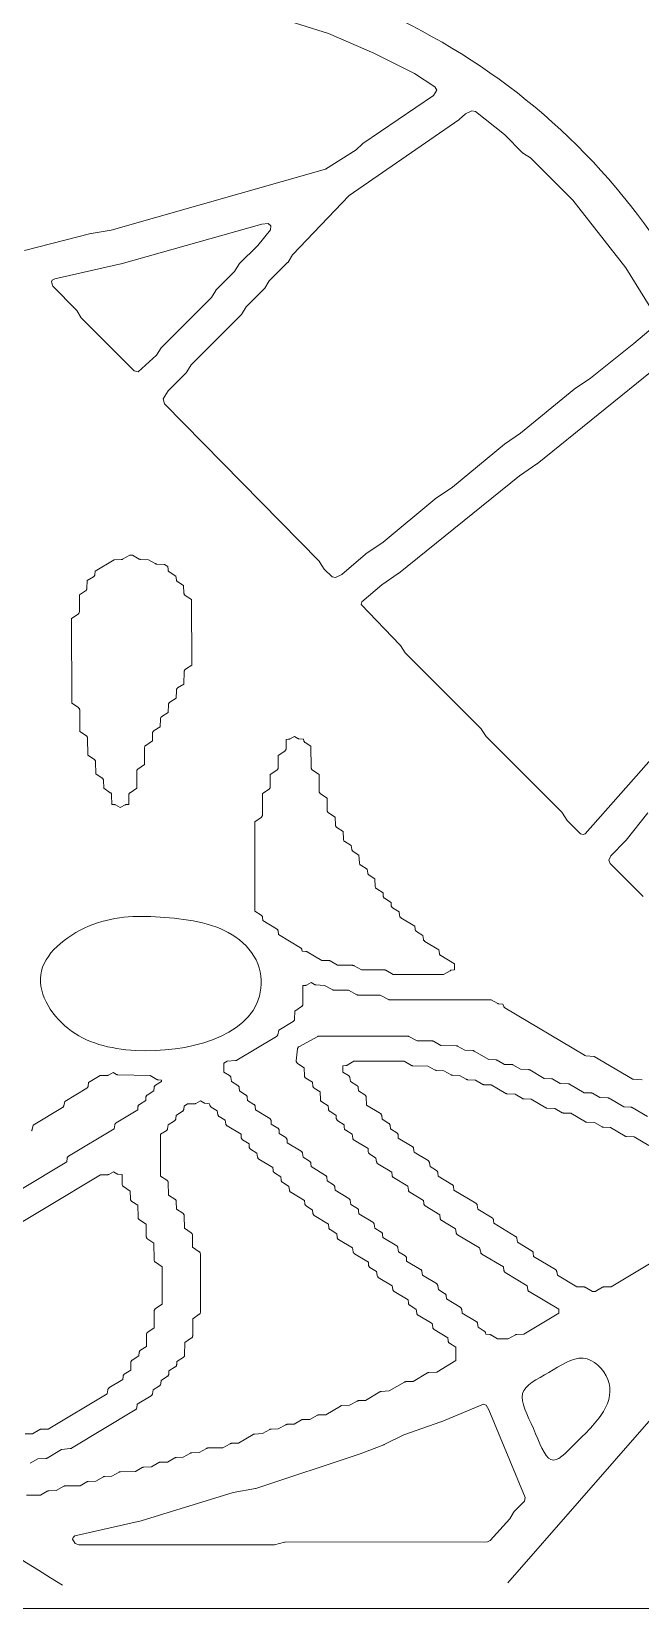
# Model space of a CAD drawing. Header units: inches. Extents: x 36 to 80.1, y 17.3 to 55.9.
# Drawn here: x 59.54 to 64.81, y 17.31 to 30.96 of the extents above; entities that cross this region are included whole.
import ezdxf

# ---------------------------------------------------------------- set-up
doc = ezdxf.new("R2010")
doc.units = ezdxf.units.IN
doc.layers.add('01_ORIGINAL_CAD', color=7, linetype='Continuous', lineweight=20)
doc.layers.add('03_ADDED_AREAS_SAME_COMPOSITION', color=7, linetype='Continuous', lineweight=15)

msp = doc.modelspace()

# ---------------------------------------------------------------- linework, layer by layer
at = {"layer": '01_ORIGINAL_CAD'}
msp.add_line((71.442, 17.312), (36.248, 17.312), dxfattribs=at)
msp.add_lwpolyline([(53.65, 30.945, -0.14301), (60.243, 31.63, -0.286424), (65.36, 28.431), (66.481, 23.89, -0.272091), (64.9, 18.954), (63.661, 17.533)], format="xyb", dxfattribs=at)
msp.add_arc((129.159, 128.7), 131.041, 236.3299, 238.04792, dxfattribs=at)
at = {"layer": '03_ADDED_AREAS_SAME_COMPOSITION'}
for points in [[(61.631, 31.091), (62.11, 30.94), (62.502, 30.771), (62.852, 30.594), (63.029, 30.48), (63.045, 30.449), (63.017, 30.404), (62.407, 29.988), (62.404, 29.985), (62.349, 29.934), (62.084, 29.765), (60.23, 29.239), (60.056, 29.209), (60.054, 29.209), (59.482, 29.064)], [(64.934, 28.414), (64.749, 28.258), (64.375, 27.959), (64.232, 27.863), (64.23, 27.861), (63.77, 27.481), (63.632, 27.388), (63.63, 27.386), (63.182, 27.015), (63.032, 26.913), (63.03, 26.911), (62.582, 26.54), (62.432, 26.438), (62.43, 26.436), (62.226, 26.26), (62.17, 26.233), (62.14, 26.239), (62.072, 26.306), (62.032, 26.369), (62.031, 26.372), (62.029, 26.374), (60.692, 27.736), (60.681, 27.778), (60.722, 27.849), (60.881, 28.008), (60.883, 28.01), (60.885, 28.013), (60.922, 28.074), (61.354, 28.506), (61.356, 28.508), (61.357, 28.51), (61.397, 28.574), (61.556, 28.733), (61.558, 28.735), (61.56, 28.738), (61.597, 28.799), (61.756, 28.958), (61.758, 28.96), (61.76, 28.963), (61.797, 29.024), (62.288, 29.54), (63.237, 30.192), (63.24, 30.195), (63.294, 30.245), (63.349, 30.272), (63.38, 30.265), (63.63, 30.066), (63.79, 29.906), (63.792, 29.904), (63.795, 29.902), (63.856, 29.865), (64.223, 29.498), (64.68, 28.914), (64.881, 28.587)], [(65.054, 24.838), (64.329, 24.015), (64.31, 24.009), (64.289, 24.015), (64.172, 24.131), (64.132, 24.194), (64.131, 24.197), (64.129, 24.199), (63.472, 24.856), (63.432, 24.919), (63.431, 24.922), (63.429, 24.924), (62.772, 25.581), (62.732, 25.644), (62.731, 25.647), (62.729, 25.649), (62.393, 25.999), (62.398, 26.022), (62.57, 26.171), (62.712, 26.267), (62.714, 26.268), (63.762, 27.114), (63.912, 27.217), (63.914, 27.218), (64.968, 28.07)], [(64.829, 23.474), (64.545, 23.758), (64.533, 23.787), (64.549, 23.826), (64.681, 23.958), (64.683, 23.96), (64.871, 24.198)], [(64.868, 21.57), (64.735, 21.647), (64.732, 21.648), (64.729, 21.649), (64.726, 21.65), (64.723, 21.65), (64.662, 21.652), (64.536, 21.727), (64.533, 21.728), (64.53, 21.729), (64.527, 21.73), (64.524, 21.73), (64.456, 21.734), (64.391, 21.77), (64.388, 21.771), (64.386, 21.772), (64.383, 21.773), (64.38, 21.773), (64.319, 21.775), (64.192, 21.849), (64.19, 21.851), (64.187, 21.852), (64.184, 21.852), (64.181, 21.853), (64.113, 21.856), (64.048, 21.893), (64.045, 21.894), (64.042, 21.895), (64.039, 21.895), (64.036, 21.896), (63.975, 21.897), (63.849, 21.972), (63.846, 21.973), (63.844, 21.974), (63.841, 21.975), (63.838, 21.975), (63.769, 21.979), (63.704, 22.015), (63.702, 22.017), (63.699, 22.018), (63.696, 22.018), (63.693, 22.018), (63.632, 22.02), (63.567, 22.056), (63.564, 22.057), (63.562, 22.058), (63.559, 22.059), (63.556, 22.059), (63.495, 22.061), (63.368, 22.135), (63.366, 22.137), (63.363, 22.138), (63.36, 22.139), (63.357, 22.139), (63.289, 22.142), (63.224, 22.179), (63.221, 22.18), (63.218, 22.181), (63.215, 22.182), (63.212, 22.182), (63.082, 22.184), (63.018, 22.22), (63.015, 22.221), (63.012, 22.222), (63.009, 22.223), (63.006, 22.223), (62.876, 22.224), (62.804, 22.262), (62.801, 22.263), (62.798, 22.264), (62.795, 22.265), (62.792, 22.265), (62.03, 22.265), (62.027, 22.265), (62.024, 22.264), (62.021, 22.263), (62.018, 22.262), (61.854, 22.173), (61.851, 22.171), (61.848, 22.169), (61.846, 22.167), (61.844, 22.164), (61.843, 22.161), (61.842, 22.157), (61.841, 22.154), (61.831, 22.051), (61.831, 22.048), (61.831, 22.045), (61.832, 22.041), (61.833, 22.038), (61.835, 22.035), (61.837, 22.033), (61.839, 22.03), (61.842, 22.028), (61.899, 21.989), (61.902, 21.921), (61.902, 21.917), (61.903, 21.914), (61.904, 21.911), (61.906, 21.908), (61.908, 21.905), (61.911, 21.903), (61.913, 21.901), (61.97, 21.865), (61.974, 21.832), (61.975, 21.829), (61.976, 21.826), (61.978, 21.824), (61.979, 21.821), (61.981, 21.819), (61.984, 21.816), (61.986, 21.815), (62.037, 21.784), (62.04, 21.716), (62.04, 21.713), (62.041, 21.709), (62.042, 21.706), (62.044, 21.703), (62.046, 21.7), (62.049, 21.698), (62.051, 21.696), (62.107, 21.661), (62.109, 21.633), (62.109, 21.63), (62.11, 21.627), (62.111, 21.624), (62.113, 21.621), (62.115, 21.618), (62.117, 21.616), (62.12, 21.614), (62.175, 21.579), (62.177, 21.552), (62.178, 21.548), (62.179, 21.545), (62.18, 21.542), (62.182, 21.539), (62.184, 21.537), (62.186, 21.534), (62.189, 21.532), (62.244, 21.497), (62.246, 21.47), (62.247, 21.466), (62.248, 21.463), (62.249, 21.46), (62.251, 21.457), (62.253, 21.455), (62.255, 21.452), (62.258, 21.45), (62.314, 21.415), (62.319, 21.382), (62.32, 21.379), (62.321, 21.376), (62.322, 21.373), (62.324, 21.371), (62.326, 21.368), (62.328, 21.366), (62.331, 21.364), (62.451, 21.292), (62.453, 21.265), (62.453, 21.262), (62.454, 21.259), (62.455, 21.256), (62.457, 21.253), (62.459, 21.25), (62.462, 21.248), (62.464, 21.246), (62.52, 21.21), (62.525, 21.177), (62.526, 21.174), (62.527, 21.171), (62.528, 21.169), (62.53, 21.166), (62.532, 21.164), (62.535, 21.161), (62.537, 21.16), (62.657, 21.088), (62.659, 21.06), (62.66, 21.057), (62.661, 21.054), (62.662, 21.051), (62.664, 21.048), (62.666, 21.045), (62.668, 21.043), (62.671, 21.041), (62.796, 20.965), (62.801, 20.932), (62.801, 20.929), (62.802, 20.926), (62.804, 20.923), (62.805, 20.92), (62.807, 20.918), (62.81, 20.916), (62.812, 20.914), (62.932, 20.842), (62.934, 20.815), (62.935, 20.812), (62.936, 20.808), (62.937, 20.805), (62.939, 20.802), (62.941, 20.8), (62.943, 20.797), (62.946, 20.795), (63.071, 20.719), (63.076, 20.686), (63.076, 20.683), (63.077, 20.68), (63.079, 20.677), (63.081, 20.675), (63.083, 20.672), (63.085, 20.67), (63.088, 20.669), (63.208, 20.596), (63.213, 20.564), (63.214, 20.56), (63.215, 20.557), (63.216, 20.555), (63.218, 20.552), (63.22, 20.55), (63.223, 20.548), (63.225, 20.546), (63.416, 20.432), (63.425, 20.394), (63.426, 20.391), (63.427, 20.388), (63.429, 20.385), (63.431, 20.383), (63.434, 20.381), (63.436, 20.379), (63.621, 20.269), (63.626, 20.236), (63.627, 20.233), (63.628, 20.23), (63.629, 20.227), (63.631, 20.225), (63.633, 20.222), (63.635, 20.22), (63.638, 20.218), (63.827, 20.105), (63.832, 20.072), (63.833, 20.069), (63.834, 20.066), (63.835, 20.064), (63.837, 20.061), (63.839, 20.059), (63.841, 20.056), (63.844, 20.055), (64.1, 19.902), (64.101, 19.867), (63.799, 19.686), (63.738, 19.684), (63.735, 19.684), (63.732, 19.684), (63.729, 19.683), (63.726, 19.681), (63.662, 19.645), (63.571, 19.645), (63.513, 19.679), (63.51, 19.68), (63.506, 19.682), (63.503, 19.682), (63.47, 19.685), (63.467, 19.697), (63.466, 19.7), (63.465, 19.703), (63.463, 19.706), (63.461, 19.709), (63.458, 19.711), (63.456, 19.713), (63.403, 19.745), (63.399, 19.777), (63.398, 19.78), (63.397, 19.783), (63.395, 19.786), (63.394, 19.789), (63.392, 19.791), (63.389, 19.793), (63.387, 19.795), (63.266, 19.868), (63.261, 19.9), (63.26, 19.903), (63.259, 19.906), (63.258, 19.909), (63.256, 19.912), (63.254, 19.914), (63.252, 19.916), (63.249, 19.918), (63.129, 19.99), (63.127, 20.017), (63.127, 20.02), (63.126, 20.024), (63.124, 20.027), (63.123, 20.03), (63.121, 20.032), (63.118, 20.034), (63.116, 20.036), (63.059, 20.072), (63.055, 20.105), (63.054, 20.108), (63.053, 20.111), (63.051, 20.114), (63.05, 20.116), (63.048, 20.119), (63.045, 20.121), (63.043, 20.123), (62.922, 20.195), (62.917, 20.228), (62.916, 20.231), (62.915, 20.234), (62.914, 20.236), (62.912, 20.239), (62.91, 20.241), (62.908, 20.244), (62.905, 20.245), (62.785, 20.317), (62.783, 20.345), (62.783, 20.348), (62.782, 20.351), (62.78, 20.354), (62.779, 20.357), (62.777, 20.36), (62.774, 20.362), (62.772, 20.364), (62.715, 20.399), (62.71, 20.432), (62.71, 20.435), (62.709, 20.438), (62.707, 20.441), (62.706, 20.444), (62.704, 20.446), (62.701, 20.448), (62.699, 20.45), (62.579, 20.522), (62.577, 20.549), (62.576, 20.553), (62.575, 20.556), (62.574, 20.559), (62.572, 20.562), (62.57, 20.564), (62.568, 20.567), (62.565, 20.568), (62.509, 20.604), (62.504, 20.637), (62.503, 20.64), (62.502, 20.643), (62.501, 20.646), (62.499, 20.648), (62.497, 20.651), (62.495, 20.653), (62.492, 20.655), (62.372, 20.727), (62.37, 20.754), (62.37, 20.757), (62.369, 20.76), (62.368, 20.763), (62.366, 20.766), (62.364, 20.769), (62.361, 20.771), (62.359, 20.773), (62.302, 20.809), (62.298, 20.841), (62.297, 20.845), (62.296, 20.848), (62.294, 20.85), (62.293, 20.853), (62.291, 20.855), (62.288, 20.857), (62.286, 20.859), (62.166, 20.931), (62.164, 20.959), (62.163, 20.962), (62.162, 20.965), (62.161, 20.968), (62.159, 20.971), (62.157, 20.974), (62.155, 20.976), (62.152, 20.978), (62.097, 21.013), (62.095, 21.04), (62.094, 21.044), (62.094, 21.047), (62.092, 21.05), (62.09, 21.053), (62.088, 21.056), (62.086, 21.058), (62.083, 21.06), (61.959, 21.136), (61.957, 21.163), (61.957, 21.166), (61.956, 21.17), (61.955, 21.173), (61.953, 21.176), (61.951, 21.178), (61.948, 21.18), (61.946, 21.182), (61.89, 21.218), (61.885, 21.251), (61.884, 21.254), (61.883, 21.257), (61.882, 21.26), (61.88, 21.262), (61.878, 21.265), (61.875, 21.267), (61.873, 21.269), (61.753, 21.34), (61.751, 21.368), (61.75, 21.371), (61.75, 21.374), (61.748, 21.377), (61.746, 21.38), (61.744, 21.383), (61.742, 21.385), (61.739, 21.387), (61.684, 21.422), (61.682, 21.45), (61.682, 21.453), (61.681, 21.456), (61.679, 21.459), (61.678, 21.462), (61.676, 21.465), (61.673, 21.467), (61.67, 21.469), (61.615, 21.504), (61.613, 21.532), (61.613, 21.535), (61.612, 21.538), (61.61, 21.541), (61.609, 21.544), (61.607, 21.547), (61.604, 21.549), (61.601, 21.551), (61.478, 21.627), (61.476, 21.654), (61.475, 21.658), (61.474, 21.661), (61.473, 21.664), (61.471, 21.667), (61.469, 21.669), (61.467, 21.672), (61.464, 21.674), (61.409, 21.708), (61.407, 21.736), (61.406, 21.739), (61.405, 21.743), (61.404, 21.746), (61.402, 21.749), (61.4, 21.751), (61.398, 21.753), (61.395, 21.755), (61.34, 21.79), (61.338, 21.818), (61.337, 21.821), (61.337, 21.825), (61.335, 21.828), (61.333, 21.83), (61.331, 21.833), (61.329, 21.835), (61.326, 21.837), (61.27, 21.873), (61.265, 21.906), (61.265, 21.909), (61.264, 21.912), (61.262, 21.914), (61.26, 21.917), (61.258, 21.919), (61.256, 21.922), (61.253, 21.923), (61.203, 21.954), (61.203, 22.03), (61.232, 22.047), (61.306, 22.053), (61.31, 22.054), (61.313, 22.055), (61.317, 22.057), (61.659, 22.261), (61.662, 22.263), (61.664, 22.266), (61.666, 22.268), (61.668, 22.271), (61.669, 22.274), (61.67, 22.277), (61.679, 22.315), (61.804, 22.392), (61.807, 22.394), (61.809, 22.396), (61.811, 22.398), (61.813, 22.401), (61.814, 22.403), (61.815, 22.406), (61.816, 22.409), (61.816, 22.412), (61.818, 22.481), (61.876, 22.52), (61.878, 22.522), (61.881, 22.524), (61.883, 22.527), (61.884, 22.53), (61.886, 22.533), (61.886, 22.537), (61.887, 22.54), (61.887, 22.703), (61.907, 22.703), (61.91, 22.704), (61.913, 22.704), (61.916, 22.705), (61.918, 22.706), (61.959, 22.729), (61.988, 22.712), (61.992, 22.71), (61.995, 22.709), (61.999, 22.708), (62.074, 22.702), (62.147, 22.664), (62.149, 22.663), (62.152, 22.662), (62.155, 22.661), (62.158, 22.661), (62.281, 22.661), (62.353, 22.623), (62.355, 22.622), (62.358, 22.621), (62.361, 22.621), (62.364, 22.62), (62.555, 22.62), (62.627, 22.582), (62.63, 22.581), (62.633, 22.58), (62.636, 22.58), (62.639, 22.58), (63.515, 22.579), (63.573, 22.546), (63.576, 22.544), (63.58, 22.543), (63.583, 22.543), (63.618, 22.54), (63.624, 22.522), (63.626, 22.518), (63.627, 22.515), (63.63, 22.512), (63.632, 22.51), (63.635, 22.508), (64.322, 22.099), (64.326, 22.097), (64.329, 22.096), (64.333, 22.095), (64.407, 22.089), (64.735, 21.894), (64.738, 21.893), (64.742, 21.891), (64.745, 21.891), (64.82, 21.885)], [(65.268, 20.524), (64.552, 20.096), (64.491, 20.094), (64.488, 20.094), (64.485, 20.093), (64.482, 20.092), (64.479, 20.091), (64.415, 20.055), (64.392, 20.055), (64.328, 20.091), (64.325, 20.092), (64.322, 20.093), (64.319, 20.094), (64.316, 20.094), (64.256, 20.096), (64.088, 20.196), (64.083, 20.228), (64.082, 20.231), (64.081, 20.234), (64.08, 20.237), (64.078, 20.24), (64.076, 20.242), (64.074, 20.244), (64.071, 20.246), (63.883, 20.359), (63.88, 20.386), (63.88, 20.389), (63.879, 20.393), (63.878, 20.396), (63.876, 20.399), (63.874, 20.401), (63.871, 20.404), (63.869, 20.405), (63.744, 20.482), (63.739, 20.515), (63.738, 20.518), (63.737, 20.521), (63.736, 20.523), (63.734, 20.526), (63.732, 20.528), (63.73, 20.531), (63.727, 20.532), (63.539, 20.645), (63.537, 20.672), (63.536, 20.676), (63.535, 20.679), (63.534, 20.682), (63.532, 20.685), (63.53, 20.688), (63.527, 20.69), (63.525, 20.692), (63.4, 20.768), (63.395, 20.801), (63.395, 20.804), (63.394, 20.807), (63.392, 20.81), (63.39, 20.813), (63.388, 20.815), (63.386, 20.817), (63.383, 20.819), (63.194, 20.932), (63.189, 20.965), (63.188, 20.968), (63.187, 20.971), (63.186, 20.974), (63.184, 20.976), (63.182, 20.979), (63.18, 20.981), (63.177, 20.982), (63.057, 21.054), (63.055, 21.082), (63.055, 21.085), (63.054, 21.088), (63.052, 21.091), (63.051, 21.094), (63.049, 21.097), (63.046, 21.099), (63.044, 21.101), (62.987, 21.137), (62.982, 21.169), (62.982, 21.172), (62.981, 21.175), (62.979, 21.178), (62.978, 21.181), (62.976, 21.183), (62.973, 21.185), (62.971, 21.187), (62.85, 21.26), (62.845, 21.292), (62.844, 21.295), (62.843, 21.298), (62.842, 21.301), (62.84, 21.304), (62.838, 21.306), (62.836, 21.308), (62.833, 21.31), (62.713, 21.382), (62.711, 21.409), (62.711, 21.412), (62.71, 21.416), (62.708, 21.419), (62.707, 21.422), (62.705, 21.424), (62.702, 21.426), (62.699, 21.428), (62.644, 21.463), (62.642, 21.491), (62.642, 21.494), (62.641, 21.498), (62.64, 21.501), (62.638, 21.503), (62.636, 21.506), (62.633, 21.508), (62.631, 21.51), (62.574, 21.546), (62.57, 21.579), (62.569, 21.582), (62.568, 21.585), (62.566, 21.587), (62.565, 21.59), (62.563, 21.592), (62.56, 21.595), (62.558, 21.596), (62.438, 21.668), (62.436, 21.736), (62.435, 21.739), (62.434, 21.743), (62.433, 21.746), (62.431, 21.749), (62.429, 21.751), (62.427, 21.754), (62.424, 21.756), (62.369, 21.791), (62.367, 21.818), (62.366, 21.822), (62.365, 21.825), (62.364, 21.828), (62.362, 21.831), (62.36, 21.833), (62.358, 21.836), (62.355, 21.838), (62.299, 21.873), (62.294, 21.906), (62.294, 21.909), (62.292, 21.912), (62.291, 21.915), (62.289, 21.918), (62.287, 21.92), (62.285, 21.922), (62.282, 21.924), (62.232, 21.954), (62.232, 22.007), (62.26, 22.01), (62.264, 22.01), (62.268, 22.011), (62.271, 22.013), (62.328, 22.047), (62.763, 22.047), (62.827, 22.011), (62.83, 22.01), (62.833, 22.009), (62.836, 22.008), (62.839, 22.008), (62.968, 22.006), (63.033, 21.97), (63.036, 21.969), (63.038, 21.968), (63.041, 21.967), (63.044, 21.967), (63.106, 21.965), (63.17, 21.929), (63.173, 21.928), (63.176, 21.927), (63.179, 21.926), (63.182, 21.926), (63.243, 21.924), (63.3, 21.891), (63.303, 21.889), (63.306, 21.888), (63.309, 21.888), (63.312, 21.887), (63.38, 21.884), (63.445, 21.847), (63.447, 21.846), (63.45, 21.845), (63.453, 21.844), (63.456, 21.844), (63.517, 21.843), (63.644, 21.768), (63.646, 21.767), (63.649, 21.766), (63.652, 21.765), (63.655, 21.765), (63.723, 21.761), (63.788, 21.725), (63.791, 21.723), (63.794, 21.722), (63.797, 21.722), (63.8, 21.721), (63.861, 21.72), (63.987, 21.645), (63.99, 21.644), (63.992, 21.643), (63.995, 21.642), (63.998, 21.642), (64.067, 21.638), (64.131, 21.602), (64.134, 21.601), (64.137, 21.6), (64.14, 21.599), (64.143, 21.599), (64.204, 21.597), (64.33, 21.523), (64.333, 21.521), (64.336, 21.52), (64.339, 21.519), (64.342, 21.519), (64.41, 21.516), (64.475, 21.479), (64.478, 21.478), (64.48, 21.477), (64.483, 21.476), (64.486, 21.476), (64.547, 21.475), (64.674, 21.4), (64.676, 21.399), (64.679, 21.397), (64.682, 21.397), (64.685, 21.396), (64.753, 21.393), (64.88, 21.318)], [(59.54, 21.446), (59.543, 21.448), (59.544, 21.451), (59.546, 21.454), (59.547, 21.457), (59.555, 21.495), (59.809, 21.646), (59.812, 21.648), (59.814, 21.651), (59.816, 21.653), (59.818, 21.656), (59.819, 21.659), (59.82, 21.662), (59.829, 21.7), (60.019, 21.814), (60.022, 21.816), (60.024, 21.818), (60.026, 21.82), (60.028, 21.823), (60.029, 21.826), (60.03, 21.829), (60.031, 21.832), (60.035, 21.864), (60.134, 21.923), (60.195, 21.925), (60.198, 21.925), (60.201, 21.925), (60.203, 21.926), (60.206, 21.928), (60.247, 21.95), (60.276, 21.933), (60.279, 21.932), (60.282, 21.931), (60.285, 21.93), (60.288, 21.93), (60.567, 21.923), (60.625, 21.889), (60.629, 21.888), (60.632, 21.887), (60.636, 21.886), (60.664, 21.884), (60.664, 21.872), (60.614, 21.841), (60.612, 21.839), (60.61, 21.837), (60.607, 21.835), (60.606, 21.832), (60.604, 21.829), (60.603, 21.826), (60.603, 21.823), (60.598, 21.79), (60.542, 21.755), (60.539, 21.753), (60.537, 21.751), (60.535, 21.748), (60.533, 21.745), (60.532, 21.742), (60.531, 21.739), (60.531, 21.736), (60.529, 21.708), (60.474, 21.673), (60.471, 21.671), (60.469, 21.669), (60.467, 21.666), (60.465, 21.663), (60.464, 21.66), (60.463, 21.657), (60.462, 21.654), (60.46, 21.626), (60.273, 21.513), (60.27, 21.512), (60.268, 21.51), (60.266, 21.507), (60.264, 21.504), (60.262, 21.502), (60.261, 21.499), (60.261, 21.496), (60.256, 21.463), (59.862, 21.227), (59.859, 21.225), (59.857, 21.223), (59.855, 21.22), (59.853, 21.218), (59.852, 21.215), (59.851, 21.212), (59.85, 21.209), (59.846, 21.176), (59.062, 20.707)], [(59.531, 18.57), (59.596, 18.606), (59.664, 18.61), (59.667, 18.61), (59.67, 18.611), (59.673, 18.612), (59.676, 18.613), (59.802, 18.688), (59.876, 18.695), (59.88, 18.695), (59.884, 18.697), (59.887, 18.698), (60.439, 19.03), (60.442, 19.031), (60.444, 19.033), (60.447, 19.036), (60.448, 19.039), (60.45, 19.041), (60.451, 19.044), (60.451, 19.047), (60.456, 19.08), (60.576, 19.152), (60.579, 19.154), (60.581, 19.156), (60.583, 19.159), (60.585, 19.161), (60.586, 19.164), (60.587, 19.167), (60.588, 19.17), (60.593, 19.203), (60.649, 19.239), (60.651, 19.241), (60.654, 19.243), (60.656, 19.246), (60.658, 19.248), (60.659, 19.252), (60.66, 19.255), (60.66, 19.258), (60.662, 19.286), (60.717, 19.321), (60.72, 19.323), (60.722, 19.325), (60.724, 19.327), (60.726, 19.33), (60.727, 19.333), (60.728, 19.337), (60.729, 19.34), (60.73, 19.368), (60.785, 19.403), (60.788, 19.404), (60.79, 19.407), (60.792, 19.409), (60.794, 19.412), (60.796, 19.415), (60.796, 19.419), (60.797, 19.422), (60.799, 19.45), (60.854, 19.484), (60.856, 19.486), (60.858, 19.488), (60.86, 19.491), (60.862, 19.493), (60.863, 19.496), (60.864, 19.499), (60.865, 19.502), (60.865, 19.505), (60.867, 19.614), (60.925, 19.653), (60.927, 19.655), (60.93, 19.658), (60.932, 19.66), (60.933, 19.663), (60.934, 19.667), (60.935, 19.67), (60.935, 19.674), (60.936, 19.819), (60.992, 19.858), (60.995, 19.86), (60.998, 19.862), (61, 19.865), (61.001, 19.868), (61.002, 19.872), (61.003, 19.875), (61.003, 19.878), (61.002, 20.379), (61.002, 20.382), (61.001, 20.386), (61, 20.389), (60.998, 20.392), (60.996, 20.395), (60.994, 20.397), (60.991, 20.399), (60.934, 20.438), (60.933, 20.543), (60.932, 20.546), (60.932, 20.549), (60.93, 20.553), (60.929, 20.556), (60.927, 20.558), (60.924, 20.561), (60.922, 20.563), (60.864, 20.602), (60.861, 20.711), (60.861, 20.715), (60.86, 20.718), (60.859, 20.721), (60.857, 20.724), (60.855, 20.727), (60.853, 20.729), (60.85, 20.732), (60.795, 20.766), (60.792, 20.834), (60.792, 20.838), (60.791, 20.841), (60.79, 20.844), (60.788, 20.847), (60.786, 20.85), (60.784, 20.852), (60.781, 20.854), (60.726, 20.889), (60.723, 20.998), (60.723, 21.001), (60.722, 21.005), (60.721, 21.008), (60.719, 21.011), (60.717, 21.014), (60.714, 21.016), (60.712, 21.018), (60.657, 21.052), (60.656, 21.415), (60.706, 21.446), (60.709, 21.447), (60.711, 21.45), (60.713, 21.452), (60.715, 21.455), (60.716, 21.457), (60.717, 21.46), (60.718, 21.463), (60.723, 21.496), (60.778, 21.532), (60.781, 21.534), (60.784, 21.536), (60.786, 21.539), (60.787, 21.542), (60.789, 21.545), (60.79, 21.548), (60.79, 21.551), (60.792, 21.579), (60.847, 21.614), (60.849, 21.616), (60.852, 21.618), (60.854, 21.621), (60.856, 21.623), (60.857, 21.627), (60.858, 21.63), (60.858, 21.633), (60.86, 21.66), (60.889, 21.678), (60.95, 21.679), (60.953, 21.68), (60.956, 21.68), (60.959, 21.681), (60.961, 21.682), (61.002, 21.705), (61.031, 21.688), (61.034, 21.686), (61.038, 21.685), (61.041, 21.684), (61.081, 21.68), (61.084, 21.667), (61.085, 21.663), (61.086, 21.66), (61.088, 21.657), (61.09, 21.655), (61.092, 21.652), (61.095, 21.65), (61.147, 21.619), (61.152, 21.586), (61.153, 21.583), (61.154, 21.58), (61.155, 21.577), (61.157, 21.575), (61.159, 21.572), (61.161, 21.57), (61.164, 21.569), (61.216, 21.537), (61.221, 21.504), (61.222, 21.501), (61.223, 21.498), (61.224, 21.496), (61.226, 21.493), (61.228, 21.491), (61.23, 21.488), (61.233, 21.487), (61.353, 21.415), (61.355, 21.387), (61.355, 21.384), (61.356, 21.381), (61.358, 21.378), (61.359, 21.375), (61.361, 21.372), (61.364, 21.37), (61.366, 21.368), (61.422, 21.333), (61.424, 21.306), (61.424, 21.302), (61.425, 21.299), (61.426, 21.296), (61.428, 21.293), (61.43, 21.291), (61.433, 21.288), (61.435, 21.286), (61.491, 21.251), (61.496, 21.218), (61.497, 21.215), (61.498, 21.212), (61.499, 21.209), (61.501, 21.206), (61.503, 21.204), (61.506, 21.202), (61.508, 21.2), (61.628, 21.128), (61.63, 21.101), (61.631, 21.098), (61.632, 21.094), (61.633, 21.091), (61.635, 21.089), (61.637, 21.086), (61.639, 21.084), (61.642, 21.082), (61.697, 21.047), (61.699, 21.019), (61.699, 21.016), (61.7, 21.013), (61.702, 21.009), (61.703, 21.007), (61.706, 21.004), (61.708, 21.002), (61.711, 21), (61.767, 20.964), (61.772, 20.931), (61.772, 20.928), (61.773, 20.925), (61.775, 20.923), (61.776, 20.92), (61.779, 20.918), (61.781, 20.915), (61.783, 20.914), (61.903, 20.842), (61.905, 20.814), (61.906, 20.811), (61.907, 20.808), (61.908, 20.805), (61.91, 20.802), (61.912, 20.799), (61.914, 20.797), (61.917, 20.795), (61.972, 20.76), (61.974, 20.733), (61.975, 20.729), (61.976, 20.726), (61.977, 20.723), (61.979, 20.72), (61.981, 20.717), (61.983, 20.715), (61.986, 20.713), (62.11, 20.637), (62.112, 20.61), (62.112, 20.606), (62.113, 20.603), (62.115, 20.6), (62.116, 20.597), (62.118, 20.595), (62.121, 20.592), (62.123, 20.59), (62.18, 20.555), (62.185, 20.522), (62.185, 20.519), (62.186, 20.516), (62.188, 20.513), (62.189, 20.511), (62.191, 20.508), (62.194, 20.506), (62.196, 20.504), (62.317, 20.432), (62.322, 20.399), (62.323, 20.396), (62.324, 20.393), (62.325, 20.391), (62.327, 20.388), (62.329, 20.386), (62.331, 20.383), (62.334, 20.382), (62.454, 20.31), (62.456, 20.282), (62.456, 20.279), (62.457, 20.276), (62.459, 20.273), (62.46, 20.27), (62.462, 20.267), (62.465, 20.265), (62.467, 20.263), (62.524, 20.228), (62.529, 20.195), (62.529, 20.192), (62.53, 20.189), (62.532, 20.186), (62.533, 20.183), (62.535, 20.181), (62.538, 20.179), (62.54, 20.177), (62.661, 20.104), (62.666, 20.072), (62.667, 20.069), (62.668, 20.066), (62.669, 20.063), (62.671, 20.06), (62.673, 20.058), (62.675, 20.056), (62.678, 20.054), (62.798, 19.982), (62.8, 19.955), (62.8, 19.952), (62.801, 19.948), (62.803, 19.945), (62.804, 19.943), (62.806, 19.94), (62.809, 19.938), (62.812, 19.936), (62.868, 19.9), (62.873, 19.867), (62.873, 19.864), (62.874, 19.861), (62.876, 19.858), (62.877, 19.856), (62.879, 19.853), (62.882, 19.851), (62.884, 19.85), (63.005, 19.777), (63.01, 19.745), (63.011, 19.741), (63.012, 19.738), (63.013, 19.736), (63.015, 19.733), (63.017, 19.731), (63.019, 19.729), (63.022, 19.727), (63.142, 19.655), (63.144, 19.627), (63.144, 19.624), (63.145, 19.621), (63.147, 19.618), (63.148, 19.615), (63.15, 19.612), (63.153, 19.61), (63.156, 19.608), (63.21, 19.574), (63.21, 19.457), (63.045, 19.358), (62.977, 19.354), (62.974, 19.354), (62.971, 19.353), (62.968, 19.352), (62.966, 19.351), (62.84, 19.276), (62.779, 19.275), (62.776, 19.274), (62.773, 19.274), (62.77, 19.273), (62.767, 19.271), (62.634, 19.194), (62.566, 19.19), (62.563, 19.19), (62.56, 19.189), (62.557, 19.188), (62.554, 19.187), (62.429, 19.112), (62.368, 19.111), (62.365, 19.11), (62.362, 19.11), (62.359, 19.109), (62.356, 19.107), (62.292, 19.071), (62.223, 19.067), (62.22, 19.067), (62.217, 19.066), (62.215, 19.065), (62.212, 19.064), (62.086, 18.989), (62.025, 18.988), (62.022, 18.987), (62.019, 18.987), (62.016, 18.986), (62.014, 18.984), (61.949, 18.948), (61.888, 18.947), (61.885, 18.946), (61.882, 18.946), (61.879, 18.945), (61.877, 18.943), (61.812, 18.907), (61.751, 18.906), (61.748, 18.905), (61.745, 18.905), (61.742, 18.904), (61.74, 18.902), (61.675, 18.866), (61.614, 18.865), (61.611, 18.864), (61.608, 18.864), (61.605, 18.863), (61.602, 18.861), (61.538, 18.825), (61.47, 18.821), (61.467, 18.821), (61.464, 18.82), (61.461, 18.819), (61.458, 18.818), (61.332, 18.743), (61.272, 18.742), (61.268, 18.741), (61.266, 18.741), (61.263, 18.74), (61.26, 18.738), (61.196, 18.702), (61.066, 18.701), (61.063, 18.7), (61.06, 18.7), (61.057, 18.699), (61.054, 18.697), (60.99, 18.661), (60.929, 18.66), (60.926, 18.659), (60.923, 18.659), (60.92, 18.658), (60.917, 18.656), (60.853, 18.62), (60.792, 18.619), (60.789, 18.618), (60.786, 18.618), (60.783, 18.617), (60.78, 18.615), (60.716, 18.579), (60.655, 18.578), (60.652, 18.577), (60.649, 18.577), (60.646, 18.576), (60.643, 18.574), (60.578, 18.538), (60.51, 18.534), (60.507, 18.534), (60.504, 18.533), (60.502, 18.532), (60.499, 18.531), (60.442, 18.497), (60.312, 18.495), (60.309, 18.495), (60.306, 18.495), (60.303, 18.494), (60.3, 18.492), (60.236, 18.456), (60.175, 18.454), (60.172, 18.454), (60.169, 18.454), (60.166, 18.453), (60.163, 18.451), (60.099, 18.415), (60.03, 18.411), (60.028, 18.411), (60.025, 18.41), (60.022, 18.409), (60.019, 18.408), (59.962, 18.374), (59.833, 18.372), (59.829, 18.372), (59.826, 18.372), (59.823, 18.371), (59.821, 18.369), (59.756, 18.333), (59.688, 18.329), (59.685, 18.329), (59.682, 18.328), (59.679, 18.327), (59.676, 18.326), (59.619, 18.292), (59.497, 18.292)], [(59.195, 20.5), (60.137, 21.063), (60.198, 21.065), (60.2, 21.065), (60.203, 21.066), (60.206, 21.067), (60.209, 21.068), (60.25, 21.09), (60.279, 21.073), (60.282, 21.072), (60.285, 21.071), (60.289, 21.07), (60.324, 21.066), (60.325, 20.983), (60.325, 20.98), (60.326, 20.977), (60.327, 20.973), (60.329, 20.97), (60.331, 20.967), (60.333, 20.965), (60.336, 20.963), (60.394, 20.924), (60.396, 20.856), (60.397, 20.852), (60.397, 20.849), (60.399, 20.846), (60.4, 20.843), (60.403, 20.84), (60.405, 20.837), (60.408, 20.835), (60.462, 20.801), (60.463, 20.697), (60.463, 20.693), (60.464, 20.69), (60.465, 20.687), (60.467, 20.684), (60.469, 20.681), (60.471, 20.678), (60.474, 20.676), (60.532, 20.638), (60.534, 20.528), (60.535, 20.525), (60.536, 20.521), (60.537, 20.518), (60.539, 20.515), (60.541, 20.512), (60.543, 20.51), (60.546, 20.508), (60.6, 20.474), (60.602, 20.328), (60.602, 20.325), (60.603, 20.322), (60.604, 20.318), (60.605, 20.315), (60.607, 20.312), (60.61, 20.31), (60.613, 20.308), (60.67, 20.269), (60.671, 19.946), (60.614, 19.908), (60.611, 19.906), (60.609, 19.903), (60.607, 19.9), (60.605, 19.897), (60.604, 19.894), (60.603, 19.891), (60.603, 19.887), (60.603, 19.741), (60.546, 19.703), (60.543, 19.701), (60.541, 19.698), (60.539, 19.696), (60.537, 19.692), (60.536, 19.689), (60.535, 19.686), (60.535, 19.682), (60.535, 19.579), (60.485, 19.548), (60.482, 19.546), (60.48, 19.544), (60.478, 19.542), (60.476, 19.539), (60.475, 19.536), (60.474, 19.533), (60.473, 19.53), (60.468, 19.497), (60.412, 19.462), (60.41, 19.46), (60.407, 19.457), (60.405, 19.455), (60.403, 19.452), (60.402, 19.448), (60.401, 19.445), (60.401, 19.442), (60.399, 19.374), (60.344, 19.339), (60.341, 19.337), (60.339, 19.335), (60.337, 19.332), (60.335, 19.329), (60.334, 19.326), (60.333, 19.323), (60.333, 19.32), (60.331, 19.292), (60.211, 19.22), (60.209, 19.219), (60.206, 19.216), (60.204, 19.214), (60.203, 19.211), (60.201, 19.209), (60.2, 19.206), (60.2, 19.203), (60.195, 19.17), (59.686, 18.865), (59.625, 18.864), (59.622, 18.863), (59.619, 18.863), (59.616, 18.862), (59.613, 18.86), (59.549, 18.824), (59.488, 18.823)]]:
    msp.add_lwpolyline(points, dxfattribs=at)
for points in [[(59.725, 28.753), (59.713, 28.791), (59.721, 28.806), (59.742, 28.818), (60.314, 28.946), (60.316, 28.946), (61.534, 29.29), (61.589, 29.296), (61.611, 29.275), (61.607, 29.241), (61.498, 29.107), (61.338, 28.947), (61.336, 28.944), (61.334, 28.942), (61.297, 28.881), (61.138, 28.722), (61.136, 28.719), (61.134, 28.717), (61.097, 28.656), (60.665, 28.224), (60.663, 28.222), (60.662, 28.219), (60.622, 28.156), (60.465, 28.012), (60.43, 28.022), (59.972, 28.481), (59.932, 28.544), (59.931, 28.547), (59.929, 28.549)], [(60.473, 26.393), (60.476, 26.392), (60.479, 26.391), (60.482, 26.39), (60.485, 26.39), (60.553, 26.387), (60.611, 26.353), (60.613, 26.351), (60.616, 26.35), (60.619, 26.35), (60.622, 26.349), (60.69, 26.346), (60.72, 26.328), (60.722, 26.301), (60.722, 26.297), (60.723, 26.294), (60.724, 26.291), (60.726, 26.288), (60.728, 26.286), (60.731, 26.283), (60.733, 26.281), (60.789, 26.246), (60.794, 26.213), (60.795, 26.21), (60.796, 26.207), (60.797, 26.204), (60.799, 26.202), (60.801, 26.199), (60.803, 26.197), (60.806, 26.195), (60.857, 26.165), (60.859, 26.097), (60.86, 26.094), (60.861, 26.09), (60.862, 26.087), (60.864, 26.084), (60.866, 26.081), (60.868, 26.079), (60.871, 26.077), (60.925, 26.042), (60.927, 25.475), (60.873, 25.44), (60.871, 25.439), (60.869, 25.436), (60.867, 25.434), (60.865, 25.431), (60.864, 25.429), (60.863, 25.426), (60.862, 25.423), (60.862, 25.42), (60.859, 25.311), (60.805, 25.277), (60.802, 25.274), (60.8, 25.272), (60.798, 25.269), (60.796, 25.266), (60.795, 25.263), (60.794, 25.26), (60.794, 25.256), (60.791, 25.188), (60.737, 25.154), (60.734, 25.152), (60.732, 25.149), (60.73, 25.146), (60.728, 25.143), (60.727, 25.14), (60.726, 25.137), (60.725, 25.133), (60.723, 25.065), (60.669, 25.031), (60.666, 25.029), (60.664, 25.026), (60.661, 25.024), (60.66, 25.021), (60.658, 25.017), (60.658, 25.014), (60.657, 25.01), (60.655, 24.942), (60.601, 24.908), (60.598, 24.906), (60.595, 24.903), (60.593, 24.901), (60.591, 24.898), (60.59, 24.894), (60.589, 24.891), (60.589, 24.888), (60.587, 24.819), (60.53, 24.78), (60.527, 24.778), (60.524, 24.776), (60.522, 24.773), (60.521, 24.77), (60.52, 24.767), (60.519, 24.763), (60.519, 24.76), (60.518, 24.614), (60.462, 24.576), (60.459, 24.573), (60.457, 24.571), (60.454, 24.568), (60.453, 24.565), (60.452, 24.562), (60.451, 24.558), (60.451, 24.555), (60.451, 24.409), (60.394, 24.371), (60.391, 24.369), (60.389, 24.366), (60.387, 24.363), (60.385, 24.36), (60.384, 24.357), (60.383, 24.354), (60.383, 24.35), (60.382, 24.27), (60.362, 24.269), (60.359, 24.269), (60.356, 24.268), (60.353, 24.267), (60.351, 24.266), (60.309, 24.243), (60.267, 24.266), (60.265, 24.267), (60.262, 24.268), (60.259, 24.269), (60.256, 24.269), (60.235, 24.27), (60.234, 24.35), (60.234, 24.354), (60.233, 24.357), (60.232, 24.36), (60.231, 24.363), (60.229, 24.366), (60.226, 24.369), (60.223, 24.371), (60.166, 24.41), (60.163, 24.478), (60.163, 24.482), (60.162, 24.485), (60.161, 24.488), (60.159, 24.491), (60.157, 24.494), (60.154, 24.496), (60.152, 24.498), (60.097, 24.533), (60.096, 24.637), (60.096, 24.64), (60.095, 24.644), (60.094, 24.647), (60.092, 24.65), (60.09, 24.653), (60.088, 24.655), (60.085, 24.657), (60.028, 24.696), (60.027, 24.842), (60.027, 24.845), (60.026, 24.848), (60.025, 24.852), (60.023, 24.855), (60.021, 24.857), (60.019, 24.86), (60.016, 24.862), (59.959, 24.901), (59.958, 25.087), (59.957, 25.091), (59.957, 25.094), (59.956, 25.097), (59.954, 25.1), (59.952, 25.103), (59.949, 25.106), (59.947, 25.108), (59.89, 25.146), (59.887, 25.879), (59.944, 25.917), (59.947, 25.919), (59.949, 25.922), (59.951, 25.925), (59.953, 25.928), (59.954, 25.931), (59.955, 25.935), (59.955, 25.938), (59.955, 26.083), (60.009, 26.117), (60.012, 26.119), (60.014, 26.122), (60.017, 26.125), (60.018, 26.128), (60.02, 26.131), (60.02, 26.134), (60.021, 26.138), (60.023, 26.206), (60.077, 26.24), (60.08, 26.242), (60.082, 26.245), (60.085, 26.247), (60.086, 26.25), (60.088, 26.253), (60.088, 26.256), (60.089, 26.26), (60.091, 26.287), (60.257, 26.386), (60.318, 26.388), (60.321, 26.388), (60.324, 26.389), (60.326, 26.39), (60.329, 26.391), (60.393, 26.427), (60.416, 26.427)], [(61.894, 24.833), (61.897, 24.82), (61.897, 24.817), (61.899, 24.814), (61.901, 24.811), (61.903, 24.808), (61.905, 24.806), (61.908, 24.804), (61.958, 24.773), (61.96, 24.587), (61.96, 24.584), (61.961, 24.581), (61.962, 24.577), (61.963, 24.574), (61.966, 24.572), (61.968, 24.569), (61.971, 24.567), (62.028, 24.528), (62.029, 24.383), (62.029, 24.379), (62.03, 24.376), (62.031, 24.373), (62.033, 24.37), (62.035, 24.367), (62.037, 24.364), (62.04, 24.362), (62.097, 24.324), (62.098, 24.219), (62.098, 24.216), (62.099, 24.212), (62.1, 24.209), (62.102, 24.206), (62.104, 24.203), (62.106, 24.201), (62.109, 24.198), (62.167, 24.16), (62.169, 24.091), (62.17, 24.088), (62.17, 24.084), (62.172, 24.081), (62.173, 24.078), (62.176, 24.075), (62.178, 24.073), (62.181, 24.071), (62.236, 24.036), (62.238, 23.968), (62.239, 23.965), (62.239, 23.962), (62.241, 23.958), (62.242, 23.955), (62.245, 23.953), (62.247, 23.95), (62.25, 23.948), (62.306, 23.913), (62.311, 23.88), (62.312, 23.877), (62.313, 23.874), (62.314, 23.871), (62.316, 23.868), (62.318, 23.866), (62.32, 23.864), (62.323, 23.862), (62.373, 23.831), (62.376, 23.764), (62.376, 23.76), (62.377, 23.757), (62.379, 23.754), (62.38, 23.751), (62.382, 23.748), (62.385, 23.746), (62.388, 23.744), (62.444, 23.708), (62.449, 23.675), (62.449, 23.672), (62.45, 23.669), (62.452, 23.666), (62.454, 23.664), (62.456, 23.661), (62.458, 23.659), (62.46, 23.657), (62.511, 23.627), (62.514, 23.559), (62.514, 23.556), (62.515, 23.552), (62.516, 23.549), (62.518, 23.546), (62.52, 23.543), (62.523, 23.541), (62.526, 23.539), (62.581, 23.504), (62.583, 23.476), (62.583, 23.473), (62.584, 23.47), (62.586, 23.467), (62.587, 23.464), (62.589, 23.461), (62.592, 23.459), (62.594, 23.457), (62.65, 23.422), (62.652, 23.394), (62.652, 23.391), (62.653, 23.388), (62.654, 23.385), (62.656, 23.382), (62.658, 23.379), (62.661, 23.377), (62.663, 23.375), (62.719, 23.34), (62.724, 23.307), (62.725, 23.304), (62.726, 23.301), (62.727, 23.298), (62.729, 23.295), (62.731, 23.293), (62.734, 23.291), (62.736, 23.289), (62.856, 23.217), (62.858, 23.19), (62.859, 23.186), (62.859, 23.183), (62.861, 23.18), (62.863, 23.177), (62.865, 23.175), (62.867, 23.172), (62.87, 23.17), (62.926, 23.135), (62.931, 23.102), (62.931, 23.099), (62.932, 23.096), (62.934, 23.093), (62.936, 23.091), (62.938, 23.088), (62.94, 23.086), (62.943, 23.084), (63.063, 23.012), (63.068, 22.979), (63.069, 22.976), (63.07, 22.973), (63.071, 22.97), (63.073, 22.968), (63.075, 22.965), (63.078, 22.963), (63.08, 22.962), (63.199, 22.89), (63.199, 22.837), (63.171, 22.835), (63.167, 22.834), (63.164, 22.833), (63.16, 22.831), (63.103, 22.798), (62.669, 22.798), (62.604, 22.834), (62.601, 22.835), (62.599, 22.836), (62.595, 22.837), (62.592, 22.837), (62.394, 22.838), (62.33, 22.874), (62.327, 22.876), (62.324, 22.877), (62.321, 22.877), (62.318, 22.878), (62.188, 22.879), (62.124, 22.915), (62.121, 22.917), (62.118, 22.918), (62.115, 22.918), (62.112, 22.919), (62.051, 22.92), (61.925, 22.995), (61.923, 22.996), (61.92, 22.997), (61.917, 22.998), (61.914, 22.998), (61.881, 23.001), (61.879, 23.013), (61.878, 23.016), (61.876, 23.019), (61.875, 23.022), (61.872, 23.025), (61.87, 23.027), (61.867, 23.029), (61.678, 23.143), (61.673, 23.175), (61.672, 23.178), (61.671, 23.181), (61.67, 23.184), (61.668, 23.187), (61.666, 23.189), (61.663, 23.191), (61.661, 23.193), (61.541, 23.265), (61.539, 23.292), (61.538, 23.295), (61.538, 23.299), (61.536, 23.302), (61.534, 23.305), (61.532, 23.307), (61.53, 23.309), (61.527, 23.311), (61.473, 23.346), (61.471, 24.119), (61.527, 24.157), (61.53, 24.159), (61.532, 24.162), (61.534, 24.165), (61.536, 24.168), (61.537, 24.171), (61.538, 24.175), (61.538, 24.178), (61.538, 24.365), (61.595, 24.403), (61.598, 24.405), (61.6, 24.408), (61.602, 24.41), (61.604, 24.414), (61.605, 24.417), (61.606, 24.42), (61.606, 24.424), (61.606, 24.528), (61.663, 24.567), (61.666, 24.569), (61.668, 24.571), (61.67, 24.574), (61.672, 24.577), (61.673, 24.581), (61.674, 24.584), (61.674, 24.587), (61.674, 24.692), (61.731, 24.731), (61.734, 24.733), (61.736, 24.735), (61.738, 24.738), (61.74, 24.741), (61.741, 24.744), (61.742, 24.748), (61.742, 24.751), (61.743, 24.832), (61.763, 24.833), (61.766, 24.833), (61.769, 24.833), (61.772, 24.834), (61.774, 24.836), (61.815, 24.858), (61.844, 24.841), (61.847, 24.84), (61.851, 24.838), (61.854, 24.838)], [(59.918, 17.875), (59.896, 17.911), (59.901, 17.926), (59.917, 17.94), (60.489, 18.071), (60.491, 18.071), (61.284, 18.315), (61.478, 18.35), (61.482, 18.351), (62.382, 18.651), (62.383, 18.651), (62.588, 18.729), (62.59, 18.73), (62.76, 18.815), (63.082, 18.926), (63.083, 18.927), (63.449, 19.079), (63.472, 19.07), (63.496, 19.03), (63.811, 18.271), (63.805, 18.24), (63.713, 18.147), (63.711, 18.144), (63.709, 18.142), (63.678, 18.087), (63.507, 17.9), (63.485, 17.889), (61.736, 17.887), (61.733, 17.887), (61.729, 17.886), (61.643, 17.862), (59.952, 17.862)]]:
    msp.add_lwpolyline(points, close=True, dxfattribs=at)
for points, knots in [([(60.694, 23.292), (60.91, 23.275), (61.141, 23.24), (61.309, 23.121), (61.393, 23.062), (61.462, 22.982), (61.498, 22.891), (61.533, 22.8), (61.536, 22.698), (61.512, 22.61), (61.416, 22.255), (60.887, 22.117), (60.441, 22.141), (60.218, 22.153), (60.015, 22.205), (59.857, 22.331), (59.699, 22.457), (59.585, 22.655), (59.628, 22.829), (59.671, 23.004), (59.872, 23.155), (60.073, 23.231), (60.275, 23.307), (60.477, 23.309), (60.694, 23.292)], [0, 0, 0, 0, 0.125215, 0.125215, 0.125215, 0.187609, 0.187609, 0.187609, 0.249715, 0.249715, 0.249715, 0.50018, 0.50018, 0.50018, 0.625347, 0.625347, 0.625347, 0.749755, 0.749755, 0.749755, 0.874526, 0.874526, 0.874526, 1, 1, 1, 1]), ([(63.788, 19.172), (63.809, 19.249), (63.912, 19.295), (64.014, 19.354), (64.116, 19.413), (64.216, 19.486), (64.31, 19.478), (64.403, 19.47), (64.49, 19.383), (64.525, 19.293), (64.559, 19.202), (64.541, 19.107), (64.487, 19.017), (64.429, 18.919), (64.328, 18.826), (64.24, 18.737), (64.159, 18.655), (64.088, 18.576), (64.032, 18.6), (63.975, 18.623), (63.933, 18.751), (63.881, 18.868), (63.829, 18.986), (63.767, 19.095), (63.788, 19.172)], [0, 0, 0, 0, 0.123871, 0.123871, 0.123871, 0.248084, 0.248084, 0.248084, 0.371321, 0.371321, 0.371321, 0.494569, 0.494569, 0.494569, 0.628331, 0.628331, 0.628331, 0.751574, 0.751574, 0.751574, 0.875787, 0.875787, 0.875787, 1, 1, 1, 1])]:
    msp.add_open_spline(points, degree=3, knots=knots, dxfattribs=at)

doc.saveas('drawing.dxf')
